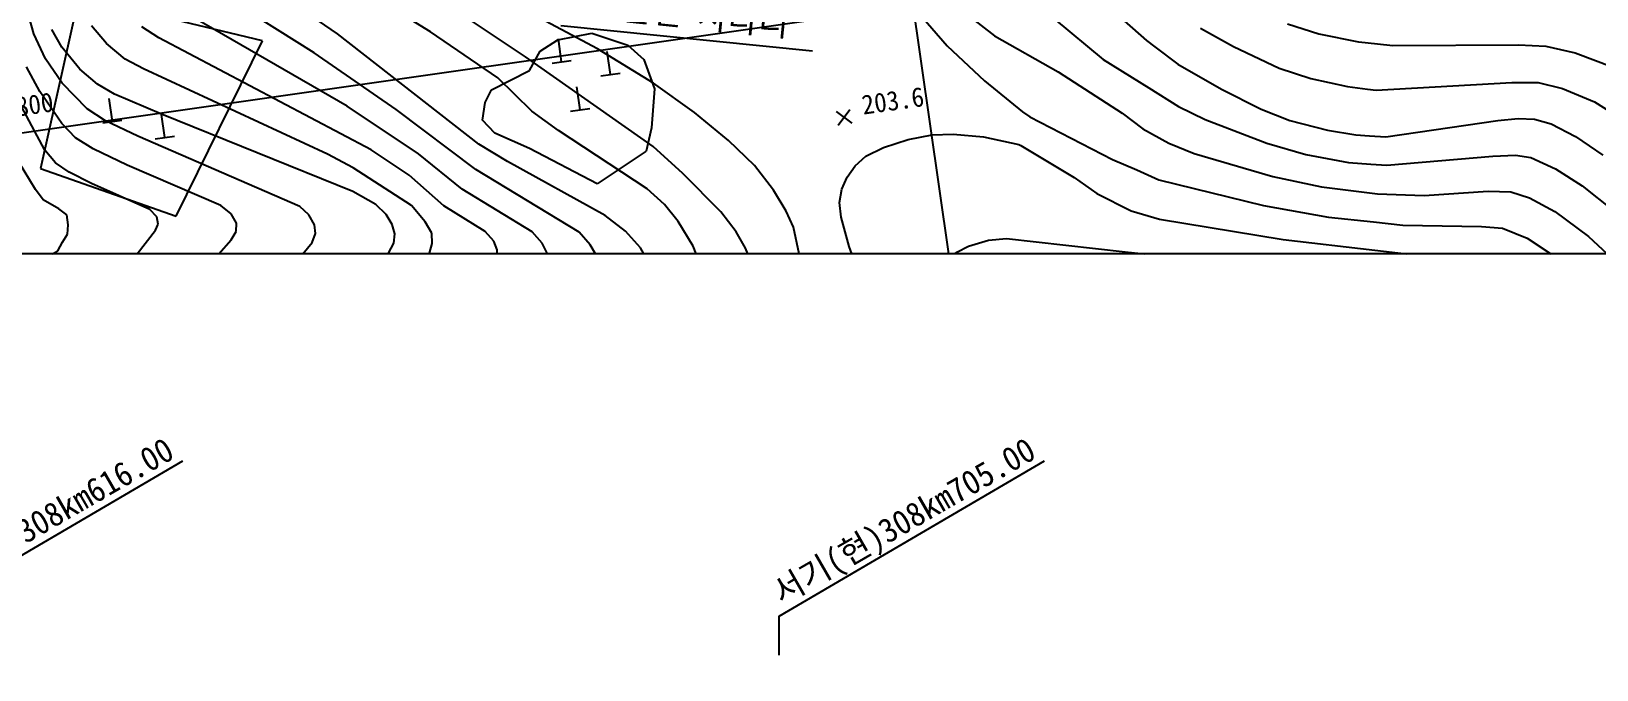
# Model space of a CAD drawing. Header units: millimetres. Extents: x 12262 to 13058, y 1103 to 1809.
# Drawn here: x 12479.5 to 12641.1, y 1363.4 to 1429.3 of the extents above; entities that cross this region are included whole.
import ezdxf
from ezdxf.enums import TextEntityAlignment as Align
from ezdxf.xclip import XClip

# ---------------------------------------------------------------- set-up
doc = ezdxf.new("R2010")
doc.units = ezdxf.units.MM
doc.header["$LTSCALE"] = 10
doc.header["$MEASUREMENT"] = 0
doc.header["$XCLIPFRAME"] = 2
doc.layers.add('TX-PAPR', color=2, linetype='Continuous', plot=False)
for name, color, linetype in [('TZ-BASE', 253, 'Continuous'), ('TZ-LEAL', 1, 'Continuous'), ('TZ-LEAT', 3, 'Continuous')]:
    doc.layers.add(name, color=color, linetype=linetype)
doc.styles.add('HANA', font='GulimChe.ttf')
doc.styles.get("Standard").update_dxf_attribs({"font": 'GulimChe.ttf'})

# ---------------------------------------------------------------- blocks, each defined once
blk = doc.blocks.new('JD-GJG5SREGSF3')
at = {"layer": 'TZ-BASE'}
for p, q in [((238.18, -157.07), (183.27, 227.3)), ((81.9, -69.47), (700.52, 18.9)), ((160.91, -54.25, -56), (149.14, -46.84, -56)), ((163.32, -52.29, -55), (153.89, -45.81, -55)), ((172.93, -52.06, -54), (162.09, -45.4, -54)), ((136.62, -48.44, -58.22), (132.65, -66.17, -58.22)), ((155.57, -52.99, -58.22), (136.62, -48.44, -58.22)), ((182.72, -54.67, -53), (172.44, -47.77, -53)), ((131.95, -52.3, -61), (131, -48.83, -61)), ((164.3, -59.75, -57), (146.83, -49.68, -57)), ((223.11, -49.88, -52), (226.29, -53.51, -52)), ((241.97, -48.62, -55), (246.86, -52.97, -55)), ((139.46, -53.29, -59), (137.91, -51.46, -59)), ((144.88, -52.71, -58), (143.11, -51.57, -58)), ((190.18, -53.82, -52), (184.81, -50.99, -52)), ((186.37, -51.43), (212.36, -54.05)), ((228.73, -50.6, -53), (231.19, -52.48, -53)), ((237.33, -50.72, -54), (242.41, -54.94, -54)), ((252.46, -51.69, -56), (255.85, -53.6, -56)), ((261.45, -51.25, -57), (264.68, -52.27, -57)), ((133.17, -54.87, -61), (131.95, -52.3, -61)), ((134.85, -53.67, -60), (133.82, -51.84, -60)), ((141.4, -54.9, -59), (139.46, -53.29, -59)), ((166.81, -64.27, -58), (144.88, -52.71, -58)), ((146.65, -71.11, -58.22), (155.57, -52.99, -58.22)), ((177.91, -63.67, -55), (163.32, -52.29, -55)), ((179.87, -56.82, -54), (172.93, -52.06, -54)), ((184.24, -54.06, -54), (186.08, -52.92, -54)), ((186.08, -52.92, -54), (189.6, -52.2, -54)), ((186.47, -55.18, -52.58), (186.13, -52.81, -52.58)), ((189.6, -52.2, -54), (193.3, -53.44, -54)), ((231.19, -52.48, -53), (237.76, -56.19, -53)), ((246.86, -52.97, -55), (247.73, -53.62, -55)), ((264.68, -52.27, -57), (268.78, -53.1, -57)), ((268.78, -53.1, -57), (269.47, -53.18, -57)), ((269.47, -53.18, -57), (272.31, -53.5, -57)), ((134.89, -57.36, -61), (133.17, -54.87, -61)), ((136.7, -55.92, -60), (134.85, -53.67, -60)), ((143.29, -55.9, -59), (141.4, -54.9, -59)), ((169.37, -60.11, -56), (160.91, -54.25, -56)), ((195.92, -63.9, -53), (182.72, -54.67, -53)), ((183.14, -56.07, -54), (184.24, -54.06, -54)), ((195.96, -57.37, -52), (190.18, -53.82, -52)), ((191.51, -56.49, -52.8), (191.17, -54.12, -52.8)), ((193.3, -53.44, -54), (194.95, -54.93, -54)), ((194.95, -54.93, -54), (196.07, -57.97, -54)), ((226.29, -53.51, -52), (230.14, -57.12, -52)), ((242.41, -54.94, -54), (247.12, -57.86, -54)), ((247.73, -53.62, -55), (250.12, -55.43, -55)), ((255.85, -53.6, -56), (260.59, -55.83, -56)), ((272.31, -53.5, -57), (285.29, -53.43, -57)), ((285.29, -53.43, -57), (288.1, -53.57, -57)), ((288.1, -53.57, -57), (291.15, -54.26, -57)), ((291.15, -54.26, -57), (295.07, -55.71, -57)), ((132.57, -58.24, -62), (131.19, -55.68, -62)), ((138.53, -57.49, -60), (136.7, -55.92, -60)), ((162.3, -64.7, -59), (143.29, -55.9, -59)), ((179.23, -58.06, -54), (183.14, -56.07, -54)), ((185.48, -55.32, -52.58), (187.46, -55.04, -52.58)), ((190.52, -56.63, -52.8), (192.5, -56.35, -52.8)), ((237.76, -56.19, -53), (244.36, -60.47, -53)), ((250.12, -55.43, -55), (254.61, -58, -55)), ((260.59, -55.83, -56), (263.85, -56.91, -56)), ((137.45, -60.02, -61), (134.89, -57.36, -61)), ((140.29, -58.5, -60), (138.53, -57.49, -60)), ((178.56, -59.37, -54), (179.23, -58.06, -54)), ((183.39, -60.27, -54), (179.87, -56.82, -54)), ((188.39, -60.14, -52.51), (188.05, -57.76, -52.51)), ((196.07, -57.97, -54), (195.74, -61.98, -54)), ((200.2, -60.42, -52), (195.96, -57.37, -52)), ((230.14, -57.12, -52), (234.08, -60.32, -52)), ((247.12, -57.86, -54), (250.19, -59.8, -54)), ((254.61, -58, -55), (258.72, -60.05, -55)), ((263.85, -56.91, -56), (267.63, -57.73, -56)), ((267.63, -57.73, -56), (269.69, -57.98, -56)), ((269.69, -57.98, -56), (270.58, -58.09, -56)), ((270.58, -58.09, -56), (284.62, -57.3, -56)), ((284.62, -57.3, -56), (287.32, -57.32, -56)), ((287.32, -57.32, -56), (289.84, -57.92, -56)), ((289.84, -57.92, -56), (293.14, -59.31, -56)), ((133.08, -64.29, -63), (130.42, -59.28, -63)), ((134.84, -61.55, -62), (132.57, -58.24, -62)), ((140.07, -61.34, -60.32), (139.73, -58.96, -60.32)), ((145.15, -60.57, -60), (140.29, -58.5, -60)), ((171.69, -64.67, -57), (164.3, -59.75, -57)), ((178.28, -61.21, -54), (178.56, -59.37, -54)), ((250.19, -59.8, -54), (252.92, -61.14, -54)), ((293.14, -59.31, -56), (296.2, -61.22, -56)), ((139.35, -61.25, -61), (137.45, -60.02, -61)), ((139.08, -61.48, -60.32), (141.06, -61.19, -60.32)), ((142.68, -62.84, -61), (139.35, -61.25, -61)), ((145.48, -62.99, -60.35), (145.14, -60.61, -60.35)), ((164.91, -68.56, -60), (145.15, -60.57, -60)), ((177.62, -66.29, -56), (169.37, -60.11, -56)), ((179.57, -62.55, -54), (178.28, -61.21, -54)), ((186.16, -62.25, -54), (183.39, -60.27, -54)), ((187.4, -60.28, -52.51), (189.38, -60, -52.51)), ((203.7, -63.3, -52), (200.2, -60.42, -52)), ((214.83, -60.31, -51.43), (216.43, -61.51, -51.43)), ((215.03, -61.71, -51.43), (216.23, -60.11, -51.43)), ((234.08, -60.32, -52), (234.84, -60.84, -52)), ((234.84, -60.84, -52), (243.35, -65.27, -52)), ((244.36, -60.47, -53), (246.5, -62.09, -53)), ((252.92, -61.14, -54), (259.29, -63.56, -54)), ((258.72, -60.05, -55), (261.68, -61.23, -55)), ((261.68, -61.23, -55), (265.55, -62.23, -55)), ((271.59, -62.91, -55), (283.15, -61.24, -55)), ((283.15, -61.24, -55), (285.26, -61.02, -55)), ((285.26, -61.02, -55), (286.94, -61.1, -55)), ((286.94, -61.1, -55), (288.68, -61.59, -55)), ((136.27, -63.01, -62), (134.84, -61.55, -62)), ((138.09, -64.17, -62), (136.27, -63.01, -62)), ((159.43, -70.11, -61), (142.68, -62.84, -61)), ((144.49, -63.13, -60.35), (146.47, -62.85, -60.35)), ((183.14, -64.13, -54), (179.57, -62.55, -54)), ((195.3, -68.28, -54), (186.16, -62.25, -54)), ((195.74, -61.98, -54), (195.19, -64.4, -54)), ((222.26, -63.2, -51), (224.75, -62.71, -51)), ((224.75, -62.71, -51), (226.92, -62.63, -51)), ((226.92, -62.63, -51), (230.05, -62.93, -51)), ((230.05, -62.93, -51), (233.68, -63.72, -51)), ((246.5, -62.09, -53), (249.17, -63.58, -53)), ((265.55, -62.23, -55), (268.49, -62.72, -55)), ((268.49, -62.72, -55), (269.9, -62.8, -55)), ((269.9, -62.8, -55), (271.59, -62.91, -55)), ((288.68, -61.59, -55), (291.18, -62.88, -55)), ((291.18, -62.88, -55), (294.01, -64.81, -55)), ((134.21, -65.61, -63), (133.08, -64.29, -63)), ((141.61, -65.85, -62), (138.09, -64.17, -62)), ((170.72, -66.86, -58), (166.81, -64.27, -58)), ((180.89, -65.45, -55), (177.91, -63.67, -55)), ((190.12, -67.76, -54), (183.14, -64.13, -54)), ((195.19, -64.4, -54), (190.12, -67.76, -54)), ((199, -66.69, -53), (195.92, -63.9, -53)), ((206.38, -65.89, -52), (203.7, -63.3, -52)), ((217.89, -64.93, -51), (219.7, -64.03, -51)), ((219.7, -64.03, -51), (222.26, -63.2, -51)), ((233.68, -63.72, -51), (233.9, -63.81, -51)), ((233.9, -63.81, -51), (239.39, -67.1, -51)), ((249.17, -63.58, -53), (251.8, -64.64, -53)), ((251.8, -64.64, -53), (259.91, -67.01, -53)), ((259.29, -63.56, -54), (263.34, -64.73, -54)), ((132.14, -68.36, -64), (130.36, -65.47, -64)), ((132.65, -66.17, -58.22), (146.65, -71.11, -58.22)), ((135.6, -66.58, -63), (134.21, -65.61, -63)), ((151.28, -70.02, -62), (141.61, -65.85, -62)), ((164.93, -66.11, -59), (162.3, -64.7, -59)), ((170.97, -70.01, -59), (164.93, -66.11, -59)), ((176.21, -68.31, -57), (171.69, -64.67, -57)), ((190.95, -71.05, -55), (180.89, -65.45, -55)), ((208.34, -68.42, -52), (206.38, -65.89, -52)), ((215.96, -67.09, -51), (216.8, -65.92, -51)), ((216.8, -65.92, -51), (217.89, -64.93, -51)), ((243.35, -65.27, -52), (245.89, -66.32, -52)), ((263.34, -64.73, -54), (267.74, -65.56, -54)), ((267.74, -65.56, -54), (270.04, -65.73, -54)), ((270.04, -65.73, -54), (271.68, -65.85, -54)), ((271.68, -65.85, -54), (282.65, -64.9, -54)), ((282.65, -64.9, -54), (284.97, -64.81, -54)), ((284.97, -64.81, -54), (286.55, -65.06, -54)), ((286.55, -65.06, -54), (289.12, -66.21, -54)), ((289.12, -66.21, -54), (291.88, -67.98, -54)), ((137.9, -67.75, -63), (135.6, -66.58, -63)), ((143.93, -70.43, -63), (137.9, -67.75, -63)), ((174.29, -70.05, -58), (170.72, -66.86, -58)), ((188.27, -72.77, -56), (177.62, -66.29, -56)), ((202.9, -70.66, -53), (199, -66.69, -53)), ((215.39, -68.32, -51), (215.96, -67.09, -51)), ((239.39, -67.1, -51), (241.74, -68.78, -51)), ((245.89, -66.32, -52), (248.15, -67.37, -52)), ((248.15, -67.37, -52), (258.95, -70, -52)), ((259.91, -67.01, -53), (264.96, -68.09, -53)), ((132.92, -69.42, -64), (132.14, -68.36, -64)), ((134.54, -70.35, -64), (132.92, -69.42, -64)), ((167.27, -69.89, -60), (164.91, -68.56, -60)), ((183.43, -72.74, -57), (176.21, -68.31, -57)), ((197.1, -69.91, -54), (195.3, -68.28, -54)), ((209.66, -70.58, -52), (208.34, -68.42, -52)), ((215.15, -69.71, -51), (215.39, -68.32, -51)), ((241.74, -68.78, -51), (245.28, -70.55, -51)), ((264.96, -68.09, -53), (270.17, -68.72, -53)), ((270.17, -68.72, -53), (270.74, -68.79, -53)), ((270.74, -68.79, -53), (275.55, -68.96, -53)), ((275.55, -68.96, -53), (282.17, -68.54, -53)), ((282.17, -68.54, -53), (284.5, -68.58, -53)), ((284.5, -68.58, -53), (286.44, -69.2, -53)), ((286.44, -69.2, -53), (289.03, -70.61, -53)), ((291.88, -67.98, -54), (295.06, -70.51, -54)), ((135.36, -70.97, -64), (134.54, -70.35, -64)), ((135.51, -72.01, -64), (135.36, -70.97, -64)), ((144.66, -71.18, -63), (143.93, -70.43, -63)), ((152.35, -70.86, -62), (151.28, -70.02, -62)), ((152.89, -71.82, -62), (152.35, -70.86, -62)), ((160.37, -70.98, -61), (159.43, -70.11, -61)), ((160.94, -72, -61), (160.37, -70.98, -61)), ((168.33, -70.94, -60), (167.27, -69.89, -60)), ((168.97, -71.96, -60), (168.33, -70.94, -60)), ((172.37, -71.71, -59), (170.97, -70.01, -59)), ((178.58, -72.7, -58), (174.29, -70.05, -58)), ((193.08, -72.64, -55), (190.95, -71.05, -55)), ((198.49, -71.65, -54), (197.1, -69.91, -54)), ((204.48, -72.71, -53), (202.9, -70.66, -53)), ((210.41, -72.25, -52), (209.66, -70.58, -52)), ((215.34, -71.2, -51), (215.15, -69.71, -51)), ((245.28, -70.55, -51), (248.2, -71.41, -51)), ((258.95, -70, -52), (265.66, -71.2, -52)), ((289.03, -70.61, -53), (292.51, -73.19, -53)), ((135.44, -72.97, -64), (135.51, -72.01, -64)), ((142.15, -75.65, -63), (144.51, -72.54, -63)), ((144.51, -72.54, -63), (144.81, -71.92, -63)), ((144.81, -71.92, -63), (144.66, -71.18, -63)), ((152.35, -73.54, -62), (152.86, -72.69, -62)), ((152.86, -72.69, -62), (152.89, -71.82, -62)), ((161.04, -72.89, -61), (160.94, -72, -61)), ((169.24, -72.94, -60), (168.97, -71.96, -60)), ((173.07, -72.88, -59), (172.37, -71.71, -59)), ((179.46, -73.68, -58), (178.58, -72.7, -58)), ((184.46, -73.89, -57), (183.43, -72.74, -57)), ((194.62, -74.39, -55), (193.08, -72.64, -55)), ((200.05, -74.22, -54), (198.49, -71.65, -54)), ((205.44, -74.41, -53), (204.48, -72.71, -53)), ((211.04, -75.14, -52), (210.41, -72.25, -52)), ((216.18, -74.23, -51), (215.34, -71.2, -51)), ((248.2, -71.41, -51), (260.99, -73.53, -51)), ((265.66, -71.2, -52), (270.31, -71.7, -52)), ((270.31, -71.7, -52), (273.34, -72.02, -52)), ((273.34, -72.02, -52), (281.46, -72.19, -52)), ((281.46, -72.19, -52), (283.63, -72.33, -52)), ((283.63, -72.33, -52), (286.18, -73.37, -52)), ((134.42, -74.7, -64), (134.92, -73.78, -64)), ((134.92, -73.78, -64), (135.44, -72.97, -64)), ((150.33, -75.86, -62), (152.35, -73.54, -62)), ((159.59, -75.2, -61), (160.7, -73.83, -61)), ((160.7, -73.83, -61), (161.04, -72.89, -61)), ((168.58, -74.92, -60), (169.12, -73.9, -60)), ((169.12, -73.9, -60), (169.24, -72.94, -60)), ((172.83, -74.92, -59), (173.11, -73.93, -59)), ((173.11, -73.93, -59), (173.07, -72.88, -59)), ((179.8, -74.58, -58), (179.46, -73.68, -58)), ((185.1, -75.19, -57), (184.46, -73.89, -57)), ((189.43, -74.06, -56), (188.27, -72.77, -56)), ((190.34, -75.69, -56), (189.43, -74.06, -56)), ((201.22, -77, -54), (200.05, -74.22, -54)), ((218.23, -80.58, -51), (216.18, -74.23, -51)), ((227.29, -74.82, -50), (228.48, -74.19, -50)), ((228.48, -74.19, -50), (230.57, -73.6, -50)), ((230.57, -73.6, -50), (232.42, -73.41, -50)), ((232.42, -73.41, -50), (244.67, -74.78, -50)), ((260.99, -73.53, -51), (270.44, -74.62, -51)), ((286.18, -73.37, -52), (289.94, -75.87, -52)), ((292.51, -73.19, -53), (296.75, -77.16, -53)), ((133.44, -75.26, -64), (134.42, -74.7, -64)), ((167.21, -76.47, -60), (168.58, -74.92, -60)), ((171.97, -75.57, -59), (172.83, -74.92, -59)), ((179.83, -75.78, -58), (179.8, -74.58, -58)), ((195.65, -76.18, -55), (194.62, -74.39, -55)), ((207.25, -78.37, -53), (205.44, -74.41, -53)), ((226.23, -75.78, -50), (227.29, -74.82, -50)), ((244.67, -74.78, -50), (267.07, -77.3, -50)), ((270.44, -74.62, -51), (280.32, -75.76, -51))]:
    blk.add_line(p, q, dxfattribs=at)
at = {"layer": 'TZ-BASE', "style": 'HANA'}
for s, height, rotation, p in [('비탈면 사다리', 2.5, 354.2362, (189.47, -50.51)), ('203.6', 2, 8.1304, (217.61, -60.63, -51.43)), ('261,800', 2, 8.1304, (125.14, -61.55, -255))]:
    blk.add_text(s, height=height, rotation=rotation, dxfattribs=at).set_placement(p)

msp = doc.modelspace()

# ---------------------------------------------------------------- linework, layer by layer
at = {"layer": 'TX-PAPR', "flags": 128}
msp.add_lwpolyline([(13050.25, 1556.3), (13045, 1406.3), (12350.4, 1406.3), (12345.15, 1556.3)], close=True, dxfattribs=at)
at = {"layer": 'TZ-LEAL'}
for points in [[(12495.07, 1384.9), (12467.68, 1368.87), (12467.68, 1364.87)], [(12584.07, 1384.9), (12556.68, 1368.87), (12556.68, 1364.87)]]:
    msp.add_lwpolyline(points, dxfattribs=at)

# ---------------------------------------------------------------- block references
at = {"layer": 'TZ-BASE'}
ref = msp.add_blockref('JD-GJG5SREGSF3', (12347.77, 1481.3), dxfattribs=at)
XClip(ref).set_block_clipping_path([(702.4831646336, 75.0000000057), (697.2310198304, -74.9999999943), (2.6260725488, -75), (-2.6260722576, 75)])

# ---------------------------------------------------------------- texts
at = {"layer": 'TZ-LEAT'}
for s, p in [('서기(현)308㎞616.00', (12481.18, 1377.66)), ('서기(현)308㎞705.00', (12570.18, 1377.66))]:
    msp.add_text(s, height=2.5, rotation=30, dxfattribs=at).set_placement(p, align=Align.CENTER)

doc.saveas('drawing.dxf')
